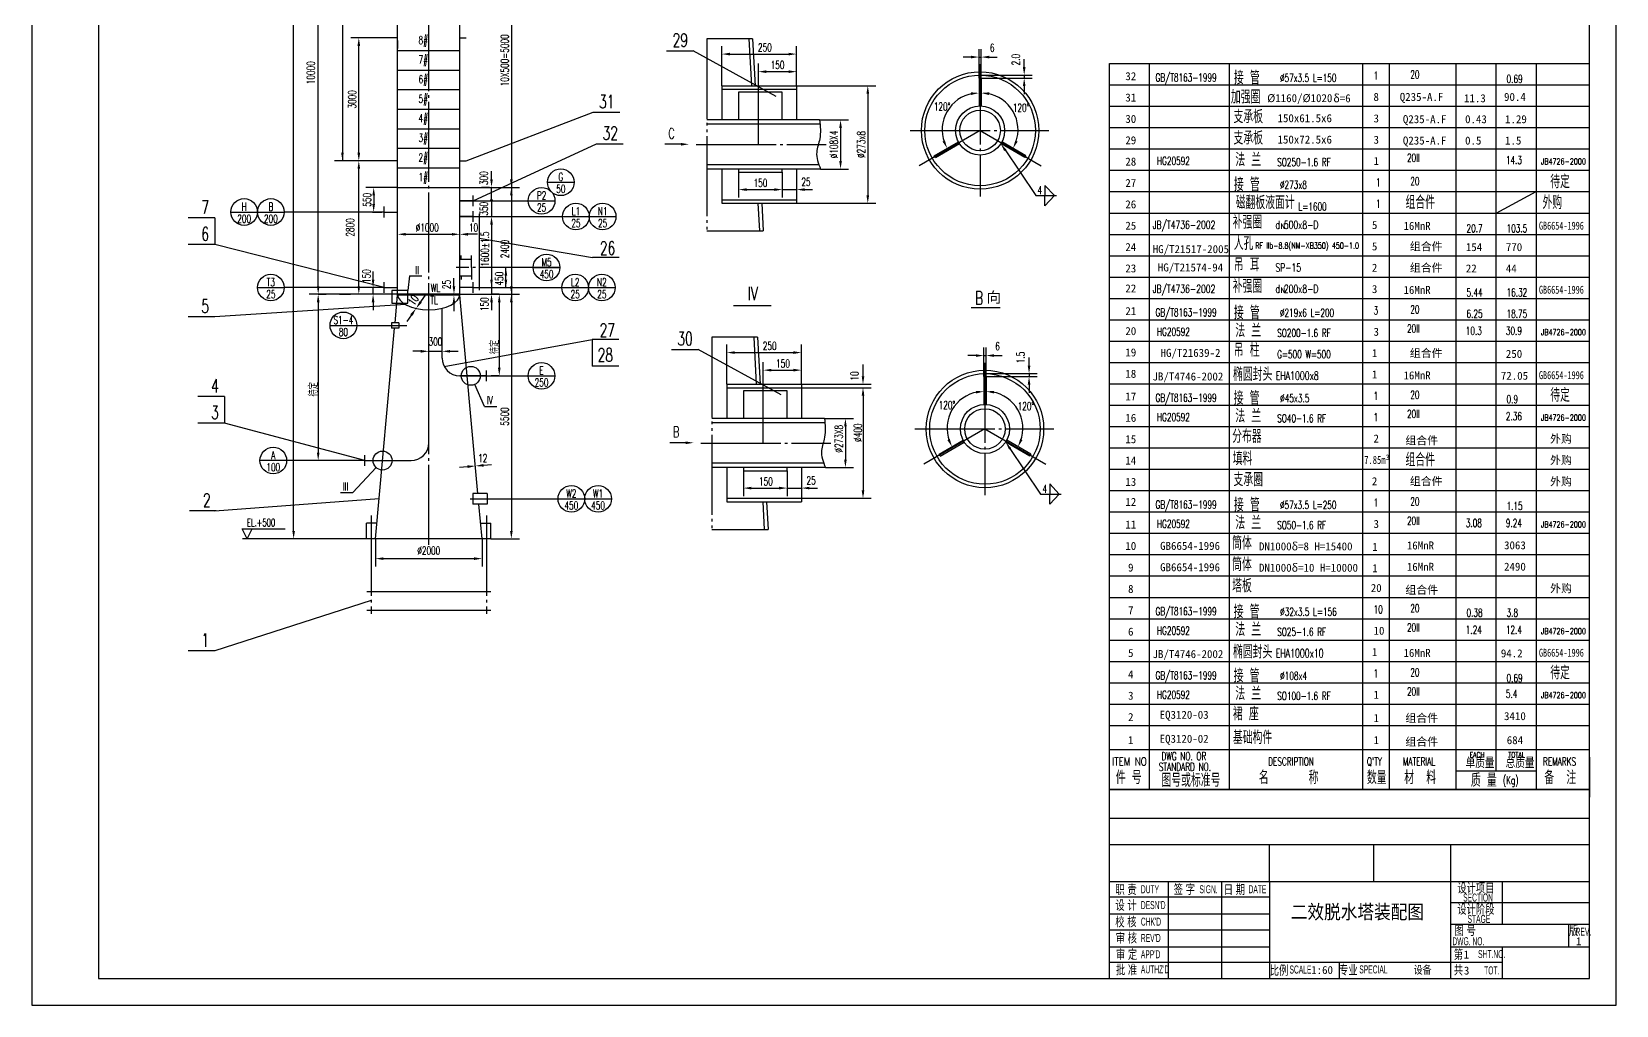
# Model space of a CAD drawing. Header units: inches. Extents: x 13 to 607, y 5 to 846.
# Drawn here: x 13 to 607, y 5 to 370 of the extents above; entities that cross this region are included whole.
import ezdxf
from ezdxf.enums import TextEntityAlignment as Align

# ---------------------------------------------------------------- set-up
doc = ezdxf.new("R2010")
doc.units = ezdxf.units.IN
doc.header["$MEASUREMENT"] = 0
doc.linetypes.add('CENTER', pattern=[34, 30, -1.5, 1, -1.5])
doc.linetypes.add('PHANTOM', pattern=[36.5, 30, -1.5, 1, -1.5, 1, -1.5])
for name, color, linetype in [('1', 7, 'Continuous'), ('2', 1, 'CENTER'), ('3', 6, 'Continuous'), ('5', 2, 'PHANTOM'), ('6', 6, 'Continuous')]:
    doc.layers.add(name, color=color, linetype=linetype)
doc.layers.add('设备文字', color=2, linetype='Continuous', lineweight=13)
doc.styles.add('HZ3', font='complex.shx', dxfattribs={"width": 0.67, "height": 3, "bigfont": 'hztxt.shx'})
doc.styles.add('HZ4', font='complex', dxfattribs={"width": 0.67, "height": 4, "bigfont": 'hztxt'})
doc.styles.add('HZ5', font='complex', dxfattribs={"width": 0.67, "height": 5, "bigfont": 'hztxt'})
doc.styles.add('SEDIN', font='sedin1.shx', dxfattribs={"width": 0.67, "bigfont": 'sedin.shx'})
doc.styles.add('ST3', font='SimSun.ttf', dxfattribs={"height": 3})
doc.styles.add('ST4', font='SimSun.ttf', dxfattribs={"height": 4})
doc.styles.add('SZ2', font='complex', dxfattribs={"width": 0.67, "height": 2})
doc.styles.add('SZ3', font='complex', dxfattribs={"width": 0.67, "height": 3, "bigfont": 'hztxt'})
doc.styles.add('SZ5', font='complex', dxfattribs={"width": 0.67, "height": 5})

msp = doc.modelspace()

# ---------------------------------------------------------------- linework, layer by layer
at = {"color": 7}
for p, q in [((439.254, 51.118), (439.254, 14.736)), ((459.254, 51.118), (459.254, 14.736)), ((477.254, 51.118), (477.254, 14.736)), ((564.461, 51.118), (564.461, 35.1)), ((564.461, 26.648), (564.461, 14.736)), ((503.357, 20.948), (503.357, 14.736))]:
    msp.add_line(p, q, dxfattribs=at)
at = {"color": 7, "const_width": 0.5}
msp.add_lwpolyline([(417.254, 85.581), (597.254, 85.581)], dxfattribs=at)
at = {"layer": '1'}
for p, q in [((38.254, 835.736), (38.254, 14.736)), ((597.254, 14.736), (597.254, 835.736)), ((150.428, 270.796), (150.428, 665.907)), ((173.761, 270.796), (173.761, 665.907)), ((150.428, 367.159), (148.107, 367.159)), ((150.428, 362.467), (173.761, 362.467)), ((173.761, 367.159), (176.083, 367.159)), ((282.076, 366.845), (283.051, 349.245)), ((283.48, 366.845), (284.455, 349.245)), ((150.428, 355.137), (173.761, 355.137)), ((368.372, 352.104), (369.172, 352.104)), ((368.372, 352.104), (368.372, 341.695)), ((369.172, 352.104), (369.172, 341.695)), ((150.428, 347.807), (173.761, 347.807)), ((271.993, 349.245), (271.993, 336.445)), ((271.993, 349.245), (299.993, 349.245)), ((271.993, 347.965), (299.993, 347.965)), ((278.24, 346.845), (278.24, 336.445)), ((294.624, 346.845), (278.24, 346.845)), ((294.624, 336.445), (294.624, 346.845)), ((299.993, 349.245), (299.993, 336.445)), ((150.428, 340.477), (173.761, 340.477)), ((150.428, 333.147), (173.761, 333.147)), ((308.614, 336.445), (266.38, 336.445)), ((308.614, 334.845), (266.38, 334.845)), ((351.598, 323.05), (360.612, 328.255)), ((351.998, 322.357), (361.012, 327.562)), ((385.546, 322.357), (376.532, 327.562)), ((385.946, 323.05), (376.932, 328.255)), ((150.428, 321.159), (148.107, 321.159)), ((150.428, 325.817), (173.761, 325.817)), ((173.761, 321.159), (176.083, 321.159)), ((351.998, 322.357), (351.598, 323.05)), ((385.946, 323.05), (385.546, 322.357)), ((150.428, 318.487), (173.761, 318.487)), ((308.337, 319.645), (266.38, 319.645)), ((308.998, 318.045), (266.38, 318.045)), ((271.993, 318.045), (271.993, 305.245)), ((278.24, 318.045), (278.24, 316.845)), ((278.24, 316.845), (294.624, 316.845)), ((294.624, 316.845), (294.624, 318.045)), ((299.993, 318.045), (299.993, 305.245)), ((150.428, 311.157), (173.761, 311.157)), ((145.428, 299.957), (145.428, 303.957)), ((178.761, 306.157), (173.761, 306.157)), ((178.761, 304.157), (178.761, 308.157)), ((271.993, 306.525), (299.993, 306.525)), ((271.993, 305.245), (299.993, 305.245)), ((285.488, 305.245), (286.064, 294.845)), ((286.892, 305.245), (287.468, 294.845)), ((145.428, 301.957), (150.428, 301.957)), ((178.761, 300.257), (173.761, 300.257)), ((178.761, 298.257), (178.761, 302.257)), ((179.955, 300.257), (181.955, 300.257)), ((180.955, 301.257), (180.955, 299.257)), ((174.258, 284.229), (174.258, 285.665)), ((178.144, 281.159), (178.144, 285.653)), ((173.761, 284.229), (178.144, 284.229)), ((178.144, 281.159), (178.144, 276.665)), ((145.428, 271.659), (145.428, 275.659)), ((145.428, 273.659), (150.428, 273.659)), ((173.761, 278.089), (178.144, 278.089)), ((178.761, 273.659), (173.761, 273.659)), ((174.258, 278.089), (174.258, 276.653)), ((178.761, 271.659), (178.761, 275.659)), ((179.955, 273.659), (181.955, 273.659)), ((180.955, 274.659), (180.955, 272.659)), ((149.492, 260.485), (150.428, 270.742)), ((173.761, 271.159), (150.428, 271.159)), ((180.541, 196.496), (173.761, 270.742)), ((162.095, 215.475), (162.095, 265.326)), ((167.095, 247.226), (167.095, 265.889)), ((142.095, 179.496), (149.309, 258.485)), ((150.833, 260.485), (148.15, 260.485)), ((148.15, 260.485), (148.15, 258.485)), ((150.833, 258.485), (148.15, 258.485)), ((150.833, 260.485), (150.833, 258.485)), ((283.899, 255.008), (284.874, 237.408)), ((285.303, 255.008), (286.278, 237.408)), ((183.694, 240.581), (173.74, 240.581)), ((183.694, 238.581), (183.694, 242.581)), ((370.195, 240.267), (370.195, 229.859)), ((370.195, 240.267), (370.995, 240.267)), ((370.995, 240.267), (370.995, 229.859)), ((273.816, 237.408), (301.816, 237.408)), ((273.816, 237.408), (273.816, 224.608)), ((273.816, 236.128), (301.816, 236.128)), ((296.447, 235.008), (280.063, 235.008)), ((280.063, 235.008), (280.063, 224.608)), ((296.447, 224.608), (296.447, 235.008)), ((301.816, 237.408), (301.816, 224.608)), ((310.437, 224.608), (268.203, 224.608)), ((310.437, 223.008), (268.203, 223.008)), ((353.421, 211.214), (362.435, 216.418)), ((353.821, 210.521), (362.835, 215.725)), ((387.369, 210.521), (378.355, 215.725)), ((387.769, 211.214), (378.755, 216.418)), ((138.139, 206.83), (138.139, 210.83)), ((138.139, 208.83), (155.45, 208.83)), ((353.821, 210.521), (353.421, 211.214)), ((387.769, 211.214), (387.369, 210.521)), ((310.16, 207.808), (268.203, 207.808)), ((310.821, 206.208), (268.203, 206.208)), ((273.816, 206.208), (273.816, 193.408)), ((280.063, 206.208), (280.063, 205.008)), ((280.063, 205.008), (296.447, 205.008)), ((296.447, 205.008), (296.447, 206.208)), ((301.816, 206.208), (301.816, 193.408)), ((183.929, 196.496), (178.563, 196.496)), ((178.563, 196.496), (178.563, 192.496)), ((183.929, 196.496), (183.929, 192.496)), ((183.929, 192.496), (178.563, 192.496)), ((182.094, 179.496), (180.907, 192.496)), ((273.816, 194.688), (301.816, 194.688)), ((273.816, 193.408), (301.816, 193.408)), ((287.311, 193.408), (287.887, 183.008)), ((288.715, 193.408), (289.291, 183.008)), ((142.628, 185.329), (138.792, 185.329)), ((138.792, 179.496), (138.792, 185.329)), ((181.561, 185.329), (185.398, 185.329)), ((185.398, 179.496), (185.398, 185.329)), ((185.398, 179.496), (138.792, 179.496)), ((138.845, 159.736), (185.345, 159.736)), ((138.845, 152.833), (185.345, 152.833)), ((597.254, 85.581), (417.254, 85.581)), ((597.254, 85.581), (417.254, 85.581)), ((38.254, 14.736), (597.254, 14.736))]:
    msp.add_line(p, q, dxfattribs=at)
at = {"layer": '1', "color": 6}
for p, q in [((417.254, 357.581), (597.254, 357.581)), ((417.254, 349.581), (597.254, 349.581)), ((417.254, 341.581), (597.254, 341.581)), ((417.254, 333.581), (597.254, 333.581)), ((417.254, 325.581), (597.254, 325.581)), ((417.254, 317.581), (597.254, 317.581)), ((417.254, 309.581), (597.254, 309.581)), ((417.254, 301.581), (597.254, 301.581)), ((417.254, 293.581), (597.254, 293.581)), ((417.254, 285.581), (597.254, 285.581)), ((417.254, 277.581), (597.254, 277.581)), ((417.254, 269.581), (597.254, 269.581)), ((417.254, 261.581), (597.254, 261.581)), ((417.254, 253.581), (597.254, 253.581)), ((417.254, 245.581), (597.254, 245.581)), ((417.254, 237.581), (597.254, 237.581)), ((417.254, 229.581), (597.254, 229.581)), ((417.254, 221.581), (597.254, 221.581)), ((417.254, 213.581), (597.254, 213.581)), ((417.254, 205.581), (597.254, 205.581)), ((417.254, 197.581), (597.254, 197.581)), ((417.254, 189.581), (597.254, 189.581)), ((417.254, 181.581), (597.254, 181.581)), ((417.254, 173.581), (597.254, 173.581)), ((417.254, 165.581), (597.254, 165.581)), ((417.254, 157.581), (597.254, 157.581)), ((417.254, 149.581), (597.254, 149.581)), ((417.254, 141.581), (597.254, 141.581)), ((417.254, 133.581), (597.254, 133.581)), ((417.254, 125.581), (597.254, 125.581)), ((417.254, 117.581), (597.254, 117.581)), ((417.254, 109.581), (597.254, 109.581))]:
    msp.add_line(p, q, dxfattribs=at)
at = {"layer": '1', "color": 7}
for p, q in [((417.254, 64.932), (597.254, 64.932)), ((545.254, 14.736), (545.254, 64.733)), ((417.254, 51.118), (597.254, 51.118)), ((417.254, 45.323), (477.254, 45.323)), ((545.254, 43.262), (597.254, 43.262)), ((417.254, 38.993), (477.254, 38.993)), ((417.254, 32.978), (477.254, 32.978)), ((545.254, 35.1), (597.254, 35.1)), ((417.254, 26.678), (477.254, 26.678)), ((545.254, 26.648), (597.254, 26.648)), ((417.254, 20.948), (564.461, 20.948))]:
    msp.add_line(p, q, dxfattribs=at)
at = {"layer": '1', "color": 7, "const_width": 0.5}
msp.add_lwpolyline([(417.254, 85.581), (417.254, 14.736)], dxfattribs=at)
at = {"layer": '1'}
for centre, radius in [((368.772, 332.504), 22), ((368.772, 332.504), 20.72), ((368.772, 332.504), 9.2), ((368.772, 332.504), 7.6), ((370.595, 220.667), 22), ((370.595, 220.667), 20.72), ((370.595, 220.667), 9.2), ((370.595, 220.667), 7.6)]:
    msp.add_circle(centre, radius, dxfattribs=at)
for centre, start, end in [((173.74, 247.226), 180, 270), ((155.45, 215.475), 270, 0)]:
    msp.add_arc(centre, 6.645, start, end, dxfattribs=at)
msp.add_ellipse((162.095, 271.159), major_axis=(11.666, 0), ratio=0.5, start_param=3.1415927, end_param=6.2831853, dxfattribs=at)
at = {"layer": '2'}
for p, q in [((162.095, 177.256), (162.095, 695.779)), ((368.772, 357.304), (368.772, 307.704)), ((262.29, 327.245), (311.016, 327.245)), ((342.527, 332.504), (394.527, 332.504)), ((368.772, 332.504), (345.909, 319.304)), ((368.772, 332.504), (391.635, 319.304)), ((211.083, 281.159), (172.398, 281.159)), ((173.761, 270.742), (150.428, 270.742)), ((370.595, 245.467), (370.595, 195.867)), ((344.35, 220.667), (396.35, 220.667)), ((370.595, 220.667), (347.732, 207.467)), ((370.595, 220.667), (393.458, 207.467)), ((264.113, 215.408), (312.839, 215.408)), ((140.487, 188.189), (140.487, 151.381)), ((183.702, 188.189), (183.702, 151.381))]:
    msp.add_line(p, q, dxfattribs=at)
at = {"layer": '2', "color": 7}
for p, q in [((477.254, 51.118), (477.254, 64.733)), ((516.379, 51.118), (516.379, 64.733)), ((589.459, 26.648), (589.459, 35.1))]:
    msp.add_line(p, q, dxfattribs=at)
at = {"layer": '2', "color": 7, "const_width": 0.5}
msp.add_lwpolyline([(417.254, 74.733), (597.254, 74.733)], dxfattribs=at)
at = {"layer": '3'}
for p, q in [((111.447, 182.496), (111.447, 670.15)), ((120.644, 352.707), (120.644, 665.49)), ((129.744, 640.927), (129.744, 321.159)), ((193.057, 381.541), (193.057, 311.157)), ((173.761, 366.218), (173.761, 369.218)), ((148.107, 367.159), (132.873, 367.159)), ((135.873, 324.159), (135.873, 364.159)), ((150.428, 366.218), (150.428, 363.218)), ((271.993, 349.245), (271.993, 364.126)), ((299.993, 357.538), (299.993, 364.126)), ((368.372, 352.104), (368.372, 363.003)), ((369.172, 352.104), (369.172, 363.003)), ((251.254, 362.34), (261.254, 362.34)), ((292.353, 345.277), (261.254, 362.34)), ((274.993, 361.126), (296.993, 361.126)), ((285.673, 327.245), (285.673, 357.538)), ((299.993, 349.245), (299.993, 357.538)), ((365.372, 360.003), (362.372, 360.003)), ((368.372, 360.003), (369.172, 360.003)), ((372.172, 360.003), (375.172, 360.003)), ((385.289, 356.224), (385.289, 359.224)), ((417.254, 85.581), (417.254, 357.581)), ((577.254, 357.581), (577.254, 85.581)), ((120.644, 274.212), (120.644, 352.707)), ((288.673, 354.538), (296.993, 354.538)), ((368.772, 353.224), (388.289, 353.224)), ((369.172, 352.104), (388.289, 352.104)), ((385.289, 353.224), (385.289, 352.104)), ((299.993, 349.245), (329.662, 349.245)), ((326.662, 346.245), (326.662, 308.245)), ((385.289, 349.104), (385.289, 346.104)), ((176.083, 321.159), (223.703, 339.312)), ((223.703, 339.312), (233.703, 339.312)), ((308.614, 336.445), (319.457, 336.445)), ((316.457, 333.445), (316.457, 321.045)), ((178.761, 306.157), (225.021, 327.529)), ((225.021, 327.529), (235.021, 327.529)), ((256.628, 327.328), (250.623, 327.328)), ((135.873, 321.159), (126.769, 321.159)), ((148.107, 321.159), (128.362, 321.159)), ((377.874, 325.572), (389.638, 308.127)), ((135.873, 274.159), (135.873, 318.159)), ((185.627, 314.257), (185.627, 317.257)), ((278.24, 316.845), (278.24, 307.346)), ((294.624, 316.845), (294.624, 307.346)), ((299.993, 318.045), (299.993, 307.346)), ((308.998, 318.045), (319.457, 318.045)), ((150.428, 311.157), (138.454, 311.157)), ((173.761, 311.157), (196.057, 311.157)), ((173.761, 311.157), (196.057, 311.157)), ((184.909, 311.157), (181.909, 311.157)), ((185.627, 306.257), (185.627, 311.257)), ((193.057, 311.157), (193.057, 263.259)), ((206.587, 313.092), (216.587, 313.092)), ((281.24, 310.346), (291.624, 310.346)), ((294.624, 310.346), (299.993, 310.346)), ((302.993, 310.346), (305.993, 310.346)), ((393.075, 311.936), (396.637, 308.127)), ((393.075, 311.936), (393.075, 308.127)), ((562.263, 301.581), (577.254, 309.581)), ((141.454, 308.157), (141.454, 304.957)), ((173.761, 306.157), (196.057, 306.157)), ((173.761, 306.157), (199.399, 306.157)), ((185.627, 306.257), (185.627, 300.257)), ((199.399, 306.157), (209.399, 306.157)), ((299.993, 305.245), (329.662, 305.245)), ((389.638, 308.127), (397.375, 308.127)), ((393.075, 304.319), (396.637, 308.127)), ((393.075, 304.319), (393.075, 308.127)), ((81.872, 299.72), (71.872, 299.72)), ((81.872, 299.72), (81.872, 289.72)), ((87.909, 301.957), (97.909, 301.957)), ((97.909, 301.957), (107.909, 301.957)), ((145.428, 301.957), (107.909, 301.957)), ((140.948, 301.957), (144.454, 301.957)), ((173.761, 300.257), (196.057, 300.257)), ((173.761, 300.257), (212.266, 300.257)), ((185.627, 297.257), (185.627, 271.159)), ((212.266, 300.257), (222.266, 300.257)), ((222.266, 300.257), (232.266, 300.257)), ((153.428, 293.606), (170.761, 293.606)), ((180.395, 293.606), (176.761, 293.606)), ((180.955, 292.103), (223.485, 284.876)), ((81.872, 289.72), (71.872, 289.72)), ((145.428, 273.659), (81.872, 289.72)), ((141.232, 276.659), (141.232, 279.659)), ((191.008, 273.659), (191.008, 281.159)), ((201.261, 281.159), (211.261, 281.159)), ((233.485, 284.876), (223.485, 284.876)), ((97.909, 273.659), (107.909, 273.659)), ((145.428, 273.659), (107.909, 273.659)), ((141.232, 273.659), (138.232, 273.659)), ((141.232, 271.159), (141.232, 273.659)), ((154.934, 278.04), (154.281, 272.562)), ((154.934, 278.04), (159.517, 278.04)), ((171.54, 274.159), (171.54, 277.159)), ((178.761, 273.659), (212, 273.659)), ((212, 273.659), (222, 273.659)), ((222, 273.659), (232, 273.659)), ((139.573, 271.159), (117.282, 271.159)), ((120.644, 271.159), (123.644, 271.159)), ((120.644, 268.159), (120.644, 211.83)), ((136.599, 271.159), (123.537, 271.159)), ((128.608, 271.159), (132.744, 271.159)), ((150.428, 271.159), (138.232, 271.159)), ((141.232, 268.159), (141.232, 265.159)), ((159.064, 268.291), (161.082, 271.184)), ((171.54, 267.742), (171.54, 264.742)), ((173.761, 271.159), (196.057, 271.159)), ((173.761, 271.159), (196.057, 271.159)), ((188.531, 271.159), (185.531, 271.159)), ((185.627, 268.159), (185.627, 265.159)), ((188.531, 268.159), (188.531, 243.581)), ((193.057, 268.159), (193.057, 182.496)), ((81.872, 262.674), (71.872, 262.674)), ((153.377, 267.282), (81.872, 262.674)), ((155.632, 263.37), (153.916, 260.909)), ((290.42, 266.818), (276.303, 266.818)), ((365.463, 266.231), (376.254, 266.231)), ((125.092, 259.485), (135.092, 259.485)), ((135.092, 259.485), (153.836, 259.485)), ((159.095, 249.759), (156.095, 249.759)), ((162.095, 249.759), (162.095, 252.759)), ((162.095, 249.759), (167.095, 249.759)), ((167.095, 249.759), (167.095, 252.759)), ((167.863, 244.125), (223.381, 254.18)), ((170.095, 249.759), (173.095, 249.759)), ((233.381, 254.18), (223.381, 254.18)), ((223.381, 254.18), (223.381, 244.18)), ((253.077, 250.503), (263.077, 250.503)), ((294.176, 233.441), (263.077, 250.503)), ((273.816, 237.408), (273.816, 252.29)), ((301.816, 245.701), (301.816, 252.29)), ((370.195, 240.267), (370.195, 251.167)), ((370.995, 240.267), (370.995, 251.167)), ((233.381, 244.18), (223.381, 244.18)), ((276.816, 249.29), (298.816, 249.29)), ((287.496, 215.408), (287.496, 245.701)), ((301.816, 237.408), (301.816, 245.701)), ((324.874, 239.166), (324.874, 244.853)), ((367.195, 248.167), (364.195, 248.167)), ((370.195, 248.167), (370.995, 248.167)), ((373.995, 248.167), (376.995, 248.167)), ((387.112, 244.387), (387.112, 247.387)), ((173.737, 240.581), (196.034, 240.581)), ((173.737, 240.581), (199.376, 240.581)), ((188.531, 240.581), (185.531, 240.581)), ((199.376, 240.581), (209.376, 240.581)), ((290.496, 242.701), (298.816, 242.701)), ((370.595, 241.387), (390.112, 241.387)), ((370.995, 240.267), (390.112, 240.267)), ((387.112, 241.387), (387.112, 240.267)), ((85.524, 232.847), (75.524, 232.847)), ((85.524, 232.847), (85.524, 222.847)), ((183.035, 229.12), (179.313, 237.345)), ((301.816, 237.408), (327.874, 237.408)), ((301.816, 236.128), (327.874, 236.128)), ((324.874, 234.408), (324.874, 196.408)), ((387.112, 237.267), (387.112, 234.267)), ((183.035, 229.12), (187.618, 229.12)), ((85.524, 222.847), (75.524, 222.847)), ((138.139, 208.83), (85.524, 222.847)), ((310.437, 224.608), (321.28, 224.608)), ((318.28, 221.608), (318.28, 209.208)), ((258.451, 215.492), (252.446, 215.492)), ((108.824, 208.83), (98.824, 208.83)), ((138.139, 208.83), (108.824, 208.83)), ((120.644, 208.83), (117.644, 208.83)), ((379.697, 213.735), (391.461, 196.291)), ((133.624, 196.824), (142.357, 206.228)), ((176.612, 206.535), (173.624, 206.272)), ((182.589, 207.059), (185.578, 207.321)), ((280.063, 205.008), (280.063, 195.51)), ((296.447, 205.008), (296.447, 195.51)), ((301.816, 206.208), (301.816, 195.51)), ((310.821, 206.208), (321.28, 206.208)), ((129.041, 196.824), (133.624, 196.824)), ((283.063, 198.51), (293.447, 198.51)), ((296.447, 198.51), (301.816, 198.51)), ((304.816, 198.51), (307.816, 198.51)), ((391.461, 196.291), (399.198, 196.291)), ((394.898, 200.099), (394.898, 196.291)), ((394.898, 200.099), (398.46, 196.291)), ((394.898, 192.482), (394.898, 196.291)), ((394.898, 192.482), (398.46, 196.291)), ((143.466, 194.499), (81.905, 189.911)), ((177.679, 194.496), (210.556, 194.496)), ((210.556, 194.496), (220.556, 194.496)), ((220.556, 194.496), (230.556, 194.496)), ((301.816, 194.688), (327.874, 194.688)), ((82.458, 189.953), (72.458, 189.953)), ((92.112, 183.246), (108.304, 183.246)), ((93.987, 179.496), (92.112, 183.246)), ((138.792, 179.496), (92.334, 179.496)), ((93.987, 179.496), (95.862, 183.246)), ((142.095, 179.496), (142.095, 169.085)), ((182.094, 179.496), (182.094, 169.085)), ((185.398, 179.496), (196.057, 179.496)), ((145.095, 172.085), (179.094, 172.085)), ((140.487, 156.358), (81.872, 137.583)), ((81.872, 137.583), (71.872, 137.583)), ((597.254, 97.736), (597.254, 82.736)), ((547.254, 92.581), (577.254, 92.581))]:
    msp.add_line(p, q, dxfattribs=at)
at = {"layer": '3', "color": 6}
for p, q in [((432.254, 85.581), (432.254, 357.581)), ((462.254, 85.581), (462.254, 357.581)), ((512.254, 85.581), (512.254, 357.581)), ((522.254, 85.581), (522.254, 357.581)), ((547.254, 85.581), (547.254, 357.581)), ((562.263, 92.581), (562.263, 357.581)), ((417.254, 100.581), (597.254, 100.581))]:
    msp.add_line(p, q, dxfattribs=at)
at = {"layer": '3'}
for points in [[(13.254, 4.736), (607.254, 4.736), (607.254, 845.736), (13.254, 845.736)], [(148.285, 267.802), (154.281, 267.802), (154.281, 272.562), (148.285, 272.562)]]:
    msp.add_lwpolyline(points, close=True, dxfattribs=at)
for centre, radius in [((211.587, 313.092), 5), ((204.399, 306.157), 5), ((92.909, 301.957), 5), ((102.909, 301.957), 5), ((185.627, 306.257), 0.349), ((217.266, 300.257), 5), ((227.266, 300.257), 5), ((206.261, 281.159), 5), ((102.909, 273.659), 5), ((217, 273.659), 5), ((227, 273.659), 5), ((130.092, 259.485), 5), ((177.849, 240.581), 3.552), ((204.376, 240.581), 5), ((103.824, 208.83), 5), ((144.774, 208.83), 3.552), ((215.556, 194.496), 5), ((225.556, 194.496), 5)]:
    msp.add_circle(centre, radius, dxfattribs=at)
for centre, start, end in [((368.372, 332.735), 99.966882, 200.033118), ((369.172, 332.735), 339.966882, 80.033118), ((370.195, 220.898), 99.966882, 200.033118), ((370.995, 220.898), 339.966882, 80.033118)]:
    msp.add_arc(centre, 13.814, start, end, dxfattribs=at)
for points in [[(308.614, 336.445), (308.849, 334.071), (309.254, 329.99), (306.795, 323.897), (308.051, 320.156), (308.998, 318.045)], [(310.437, 224.608), (310.672, 222.235), (311.077, 218.154), (308.618, 212.06), (309.874, 208.319), (310.821, 206.208)]]:
    msp.add_open_spline(points, degree=3, knots=[0, 0, 0, 0, 7.0745809, 12.164307, 18.7901471, 18.7901471, 18.7901471, 18.7901471], dxfattribs=at)
for points in [[(135.373, 364.159), (136.373, 364.159), (135.873, 367.159)], [(274.993, 361.626), (274.993, 360.626), (271.993, 361.126)], [(296.993, 361.626), (296.993, 360.626), (299.993, 361.126)], [(365.372, 360.503), (365.372, 359.503), (368.372, 360.003)], [(372.172, 360.503), (372.172, 359.503), (369.172, 360.003)], [(288.673, 355.038), (288.673, 354.038), (285.673, 354.538)], [(296.993, 355.038), (296.993, 354.038), (299.993, 354.538)], [(384.789, 356.224), (385.789, 356.224), (385.289, 353.224)], [(384.789, 349.104), (385.789, 349.104), (385.289, 352.104)], [(326.162, 346.245), (327.162, 346.245), (326.662, 349.245)], [(365.34, 346.786), (365.427, 345.79), (368.372, 346.549)], [(372.204, 346.786), (372.117, 345.79), (369.172, 346.549)], [(315.957, 333.445), (316.957, 333.445), (316.457, 336.445)], [(256.628, 327.828), (256.628, 326.828), (259.628, 327.328)], [(355.593, 328.758), (354.687, 328.335), (356.409, 325.828)], [(377.795, 324.795), (378.624, 325.354), (376.532, 327.562)], [(381.951, 328.758), (382.857, 328.335), (381.135, 325.828)], [(129.244, 324.159), (130.244, 324.159), (129.744, 321.159)], [(135.373, 324.159), (136.373, 324.159), (135.873, 321.159)], [(135.373, 318.159), (136.373, 318.159), (135.873, 321.159)], [(315.957, 321.045), (316.957, 321.045), (316.457, 318.045)], [(140.954, 308.157), (141.954, 308.157), (141.454, 311.157)], [(185.127, 314.257), (186.127, 314.257), (185.627, 311.257)], [(192.557, 314.157), (193.557, 314.157), (193.057, 311.157)], [(192.557, 308.157), (193.557, 308.157), (193.057, 311.157)], [(281.24, 310.846), (281.24, 309.846), (278.24, 310.346)], [(291.624, 310.846), (291.624, 309.846), (294.624, 310.346)], [(302.993, 310.846), (302.993, 309.846), (299.993, 310.346)], [(140.954, 304.957), (141.954, 304.957), (141.454, 301.957)], [(326.162, 308.245), (327.162, 308.245), (326.662, 305.245)], [(185.127, 297.257), (186.127, 297.257), (185.627, 300.257)], [(153.428, 294.106), (153.428, 293.106), (150.428, 293.606)], [(170.761, 294.106), (170.761, 293.106), (173.761, 293.606)], [(176.761, 294.106), (176.761, 293.106), (173.761, 293.606)], [(191.508, 278.159), (190.508, 278.159), (191.008, 281.159)], [(120.144, 274.159), (121.144, 274.159), (120.644, 271.159)], [(135.373, 274.159), (136.373, 274.159), (135.873, 271.159)], [(140.732, 276.659), (141.732, 276.659), (141.232, 273.659)], [(171.04, 274.159), (172.04, 274.159), (171.54, 271.159)], [(185.127, 276.659), (186.127, 276.659), (185.627, 273.659)], [(190.508, 276.659), (191.508, 276.659), (191.008, 273.659)], [(192.557, 274.159), (193.557, 274.159), (193.057, 271.159)], [(120.144, 268.159), (121.144, 268.159), (120.644, 271.159)], [(140.732, 268.159), (141.732, 268.159), (141.232, 271.159)], [(158.654, 268.577), (159.474, 268.005), (157.348, 265.83)], [(171.04, 267.742), (172.04, 267.742), (171.54, 270.742)], [(186.127, 268.159), (185.127, 268.159), (185.627, 271.159)], [(188.031, 268.159), (189.031, 268.159), (188.531, 271.159)], [(192.557, 268.159), (193.557, 268.159), (193.057, 271.159)], [(155.222, 263.656), (156.042, 263.084), (157.348, 265.83)], [(159.095, 250.259), (159.095, 249.259), (162.095, 249.759)], [(170.095, 250.259), (170.095, 249.259), (167.095, 249.759)], [(276.816, 249.79), (276.816, 248.79), (273.816, 249.29)], [(298.816, 249.79), (298.816, 248.79), (301.816, 249.29)], [(188.031, 243.581), (189.031, 243.581), (188.531, 240.581)], [(367.195, 248.667), (367.195, 247.667), (370.195, 248.167)], [(373.995, 248.667), (373.995, 247.667), (370.995, 248.167)], [(386.612, 244.387), (387.612, 244.387), (387.112, 241.387)], [(290.496, 243.201), (290.496, 242.201), (287.496, 242.701)], [(298.816, 243.201), (298.816, 242.201), (301.816, 242.701)], [(324.374, 240.446), (325.374, 240.446), (324.874, 237.446)], [(386.612, 237.267), (387.612, 237.267), (387.112, 240.267)], [(324.374, 233.128), (325.374, 233.128), (324.874, 236.128)], [(367.163, 234.95), (367.25, 233.954), (370.195, 234.712)], [(374.027, 234.95), (373.94, 233.954), (370.995, 234.712)], [(317.78, 221.608), (318.78, 221.608), (318.28, 224.608)], [(258.451, 215.992), (258.451, 214.992), (261.451, 215.492)], [(357.416, 216.921), (356.51, 216.498), (358.232, 213.991)], [(379.618, 212.958), (380.447, 213.518), (378.355, 215.725)], [(383.774, 216.921), (384.68, 216.498), (382.958, 213.991)], [(120.144, 211.83), (121.144, 211.83), (120.644, 208.83)], [(317.78, 209.208), (318.78, 209.208), (318.28, 206.208)], [(176.568, 207.033), (176.656, 206.037), (179.601, 206.797)], [(182.545, 207.557), (182.633, 206.561), (179.601, 206.797)], [(283.063, 199.01), (283.063, 198.01), (280.063, 198.51)], [(293.447, 199.01), (293.447, 198.01), (296.447, 198.51)], [(304.816, 199.01), (304.816, 198.01), (301.816, 198.51)], [(324.374, 197.688), (325.374, 197.688), (324.874, 194.688)], [(110.947, 182.496), (111.947, 182.496), (111.447, 179.496)], [(192.557, 182.496), (193.557, 182.496), (193.057, 179.496)], [(145.095, 172.585), (145.095, 171.585), (142.095, 172.085)], [(179.094, 172.585), (179.094, 171.585), (182.094, 172.085)]]:
    msp.add_solid(points, dxfattribs=at)
at = {"layer": '5'}
for p, q in [((283.48, 366.845), (266.38, 366.845)), ((266.38, 366.845), (266.38, 294.845)), ((180.955, 300.257), (180.955, 273.659)), ((266.38, 294.845), (287.468, 294.845)), ((268.203, 255.008), (268.203, 183.008)), ((285.303, 255.008), (268.203, 255.008)), ((268.203, 183.008), (289.291, 183.008))]:
    msp.add_line(p, q, dxfattribs=at)

# ---------------------------------------------------------------- texts
at = {"layer": '1', "color": 7, "style": 'SEDIN', "width": 0.67}
for s, p in [('职 责', (423.493, 48.211)), ('签 字', (445.339, 48.316)), ('日 期', (464.108, 48.181)), ('设计项目', (554.609, 48.773)), ('设 计', (423.471, 42.339)), ('设计阶段', (554.609, 40.88)), ('校 核', (423.42, 36.112)), ('审 核', (423.573, 30.08)), ('审 定', (423.683, 23.922)), ('批 准', (423.649, 18.155)), ('比例', (480.837, 17.948)), ('专业', (506.822, 18.102))]:
    msp.add_text(s, height=4, dxfattribs=at).set_placement(p, align=Align.MIDDLE)
at = {"layer": '1', "color": 7, "style": 'SEDIN', "width": 0.5}
for s, p in [('DUTY', (429.033, 46.713)), ('SIGN.', (450.991, 46.713)), ('DATE', (469.397, 46.713)), ("DESN'D", (429.033, 40.785)), ("CHK'D", (429.033, 34.574)), ('STAGE', (551.488, 35.6)), ("REV'D", (429.033, 28.458)), ('REV.', (591.997, 30.807)), ("APP'D", (429.033, 22.343)), ('SHT.NO.', (555.441, 22.441)), ("AUTHZ'D", (429.033, 16.705)), ('SCALE', (484.754, 16.633)), ('SPECIAL', (510.914, 16.675)), ('TOT.', (557.704, 16.305))]:
    msp.add_text(s, height=3, dxfattribs=at).set_placement(p)
at = {"layer": '2', "color": 7, "style": 'SEDIN'}
for s, height, width, p in [('SECTION', 3, 0.5, (549.857, 43.601)), ('DWG. NO.', 3, 0.5, (545.793, 27.241)), ('图 号', 4, 0.67, (546.632, 30.703)), ('版', 4, 0.67, (589.542, 30.703)), ('第', 4, 0.67, (546.326, 21.686)), ('共', 4, 0.67, (546.326, 15.879))]:
    msp.add_text(s, height=height, dxfattribs=dict(at, width=width)).set_placement(p)
at = {"layer": '3'}
for s, height, style, width, p in [('29', 5, 'SZ5', 0.67, (253.499, 363.84)), ('GB/T8163-1999', 3, 'SZ3', 0.67, (434.524, 350.856)), ('接 管', 5, 'HZ5', 0.67, (463.913, 349.755)), ('%%C57x3.5 L=150', 3, 'SZ3', 0.67, (481.165, 350.689)), ('20', 3, 'SZ3', 0.67, (530.038, 351.977)), ('0.69', 3, 'SZ3', 0.67, (566.11, 350.333)), ('31', 5, 'SZ5', 0.67, (225.948, 340.812)), ('加强圈  ', 5, 'HZ5', 0.67, (462.767, 342.581)), ('支承板', 5, 'HZ5', 0.67, (463.754, 335.214)), ('32', 5, 'SZ5', 0.67, (227.266, 329.029)), ('支承板', 5, 'HZ5', 0.67, (463.754, 327.214)), ('HG20592', 3, 'SZ3', 0.67, (435.084, 319.597)), ('法 兰', 5, 'HZ5', 0.67, (464.436, 319.062)), ('SO250-1.6 RF ', 3, 'SZ3', 0.67, (480.132, 319.137)), ('20II', 3, 'SZ3', 0.67, (528.799, 320.779)), ('14.3', 3, 'SZ3', 0.67, (565.845, 319.935)), ('JB4726-2000', 2.25, 'SZ3', 0.67, (579.041, 319.783)), ('接 管', 5, 'HZ5', 0.67, (463.913, 309.755)), ('20', 3, 'SZ3', 0.67, (530.038, 311.977)), ('%%C273x8', 3, 'SZ3', 0.67, (481.165, 310.689)), ('1', 3, 'SZ3', 0.67, (517.205, 311.561)), ('7', 5, 'SZ5', 0.67, (76.872, 301.22)), ('磁翻板液面计', 5, 'HZ5', 0.7, (464.607, 303.022)), ('L=1600', 3, 'SZ3', 0.67, (488.087, 302.473)), ('1', 3, 'SZ3', 0.67, (517.205, 303.561)), ('外购', 5, 'HZ5', 0.7, (579.607, 303.022)), ('N', 2, 'SZ2', 0.67, (481.475, 295.658)), ('20.7', 3, 'SZ3', 0.67, (551.101, 294.333)), ('103.5', 3, 'SZ3', 0.67, (566.11, 294.333)), ('GB6654-1996', 3, 'ST3', 0.75, (578.249, 295.337)), ('6', 5, 'SZ5', 0.67, (76.872, 291.22)), ('人孔', 5, 'HZ5', 0.67, (463.856, 287.715)), ('26', 5, 'SZ5', 0.67, (226.252, 285.912)), ('II', 3, 'SZ3', 0.67, (157.087, 278.724)), ('吊 耳', 5, 'HZ5', 0.67, (463.856, 279.715)), ('IV', 5, 'SZ5', 0.67, (281.678, 268.869)), ('N', 2, 'SZ2', 0.67, (481.475, 271.658)), ('5.44', 3, 'SZ3', 0.67, (551.101, 270.333)), ('16.32', 3, 'SZ3', 0.67, (566.11, 270.333)), ('GB6654-1996', 3, 'ST3', 0.75, (578.249, 271.337)), ('5', 5, 'SZ5', 0.67, (76.872, 264.174)), ('GB/T8163-1999', 3, 'SZ3', 0.67, (434.524, 262.856)), ('接 管', 5, 'HZ5', 0.67, (463.913, 261.755)), ('%%C219x6 L=200', 3, 'SZ3', 0.67, (481.165, 262.689)), ('20', 3, 'SZ3', 0.67, (530.038, 263.977)), ('6.25', 3, 'SZ3', 0.67, (551.101, 262.333)), ('18.75', 3, 'SZ3', 0.67, (566.11, 262.333)), ('27', 5, 'SZ5', 0.67, (226.148, 255.215)), ('30', 5, 'SZ5', 0.67, (255.322, 252.003)), ('HG20592', 3, 'SZ3', 0.67, (435.084, 255.597)), ('法 兰', 5, 'HZ5', 0.67, (464.436, 255.062)), ('SO200-1.6 RF ', 3, 'SZ3', 0.67, (480.132, 255.137)), ('20II', 3, 'SZ3', 0.67, (528.799, 256.779)), ('10.3', 3, 'SZ3', 0.67, (550.836, 255.935)), ('30.9', 3, 'SZ3', 0.67, (565.845, 255.935)), ('JB4726-2000', 2.25, 'SZ3', 0.67, (579.041, 255.783)), ('28', 5, 'SZ5', 0.67, (225.402, 245.909)), ('250', 3, 'SZ3', 0.67, (287.322, 250.29)), ('6', 3, 'SZ3', 0.67, (374.446, 250.175)), ('吊 柱 ', 5, 'HZ5', 0.67, (463.856, 247.715)), ('G=500 W=500', 3, 'SZ3', 0.67, (480.132, 247.137)), ('150', 3, 'SZ3', 0.67, (292.311, 243.701)), ('椭圆封头 ', 5, 'HZ5', 0.67, (463.588, 238.686)), ('4', 5, 'SZ5', 0.67, (80.524, 234.347)), (' EHA1000x8', 3.1875, 'HZ5', 0.67, (478.109, 239.041)), ('GB6654-1996', 3, 'ST3', 0.75, (578.249, 239.337)), ('IV', 3, 'SZ3', 0.67, (183.887, 229.904)), ('GB/T8163-1999', 3, 'SZ3', 0.67, (434.524, 230.856)), ('接 管', 5, 'HZ5', 0.67, (463.837, 229.755)), ('%%C45x3.5 ', 3, 'SZ3', 0.67, (481.255, 230.676)), ('20', 3, 'SZ3', 0.67, (530.038, 231.977)), ('0.9', 3, 'SZ3', 0.67, (566.11, 230.333)), ('3', 5, 'SZ5', 0.67, (80.524, 224.347)), ('HG20592', 3, 'SZ3', 0.67, (435.084, 223.597)), ('法 兰', 5, 'HZ5', 0.67, (464.436, 223.062)), ('SO40-1.6 RF ', 3, 'SZ3', 0.67, (480.132, 223.137)), ('20II', 3, 'SZ3', 0.67, (528.799, 224.779)), ('2.36', 3, 'SZ3', 0.67, (565.845, 223.935)), ('JB4726-2000', 2.25, 'SZ3', 0.67, (579.041, 223.783)), ('分布器', 5, 'HZ5', 0.67, (463.254, 215.433)), ('填料', 5, 'HZ5', 0.67, (463.48, 207.081)), ('150', 3, 'SZ3', 0.67, (285.91, 199.51)), ('25', 3, 'SZ3', 0.67, (303.696, 199.901)), ('支承圈', 5, 'HZ5', 0.67, (463.754, 199.214)), ('2', 5, 'SZ5', 0.67, (77.458, 191.453)), ('III', 3, 'SZ3', 0.67, (129.893, 197.608)), ('GB/T8163-1999', 3, 'SZ3', 0.67, (434.524, 190.856)), ('接 管', 5, 'HZ5', 0.67, (463.913, 189.755)), ('%%C57x3.5 L=250', 3, 'SZ3', 0.67, (481.165, 190.689)), ('20', 3, 'SZ3', 0.67, (530.038, 191.977)), ('1.15', 3, 'SZ3', 0.67, (566.11, 190.333)), ('EL.+500', 2.8126, 'HZ3', 0.67, (93.902, 184.184)), ('HG20592', 3, 'SZ3', 0.67, (435.084, 183.597)), ('法 兰', 5, 'HZ5', 0.67, (464.436, 183.062)), ('SO50-1.6 RF ', 3, 'SZ3', 0.67, (480.132, 183.137)), ('20II', 3, 'SZ3', 0.67, (528.799, 184.779)), ('3.08', 3, 'SZ3', 0.67, (550.836, 183.935)), ('9.24', 3, 'SZ3', 0.67, (565.845, 183.935)), ('JB4726-2000', 2.25, 'SZ3', 0.67, (579.041, 183.783)), ('筒体', 5, 'HZ5', 0.67, (463.254, 175.433)), ('筒体', 5, 'HZ5', 0.67, (463.254, 167.433)), ('塔板', 5, 'HZ5', 0.67, (463.254, 159.433)), ('接 管', 5, 'HZ5', 0.67, (463.837, 149.755)), ('20', 3, 'SZ3', 0.67, (530.038, 151.977)), ('GB/T8163-1999', 3, 'SZ3', 0.67, (434.524, 150.856)), ('法 兰', 5, 'HZ5', 0.67, (464.436, 143.062)), ('%%C32x3.5 L=156', 3, 'SZ3', 0.67, (481.255, 150.676)), ('0.38', 3, 'SZ3', 0.67, (551.101, 150.333)), ('3.8', 3, 'SZ3', 0.67, (566.11, 150.333)), ('1', 5, 'SZ5', 0.67, (76.872, 139.083)), ('HG20592', 3, 'SZ3', 0.67, (435.084, 143.597)), ('SO25-1.6 RF ', 3, 'SZ3', 0.67, (480.132, 143.137)), ('20II', 3, 'SZ3', 0.67, (528.799, 144.779)), ('1.24', 3, 'SZ3', 0.67, (550.836, 143.935)), ('12.4', 3, 'SZ3', 0.67, (565.845, 143.935)), ('JB4726-2000', 2.25, 'SZ3', 0.67, (579.041, 143.783)), ('椭圆封头 ', 5, 'HZ5', 0.67, (463.588, 134.686)), (' EHA1000x10', 3.1875, 'HZ5', 0.67, (478.109, 135.041)), ('GB6654-1996', 3, 'ST3', 0.75, (578.249, 135.337)), ('接 管', 5, 'HZ5', 0.67, (463.837, 125.755)), ('20', 3, 'SZ3', 0.67, (530.038, 127.977)), ('GB/T8163-1999', 3, 'SZ3', 0.67, (434.524, 126.856)), ('%%C108x4', 3, 'SZ3', 0.67, (481.255, 126.676)), ('0.69', 3, 'SZ3', 0.67, (566.11, 125.835)), ('HG20592', 3, 'SZ3', 0.67, (435.084, 119.597)), ('法 兰', 5, 'HZ5', 0.67, (464.436, 119.062)), ('SO100-1.6 RF ', 3, 'SZ3', 0.67, (480.132, 119.137)), ('20II', 3, 'SZ3', 0.67, (528.799, 120.779)), ('5.4', 3, 'SZ3', 0.67, (565.845, 119.935)), ('JB4726-2000', 2.25, 'SZ3', 0.67, (579.041, 119.783)), ('裙 座', 5, 'HZ5', 0.67, (463.545, 111.462)), ('基础构件', 5, 'HZ5', 0.67, (463.545, 102.581)), ('STANDARD NO.', 3, 'SZ3', 0.67, (435.754, 92.581)), ('DWG NO. OR', 3, 'SZ3', 0.67, (436.754, 96.581)), ('DESCRIPTION', 3, 'SZ3', 0.67, (476.754, 94.581)), ("Q'TY", 3, 'SZ3', 0.67, (513.754, 94.581)), ('MATERIAL', 3, 'SZ3', 0.67, (527.254, 94.581)), ('单质量', 4, 'HZ5', 0.67, (550.754, 93.581)), ('EACH', 2, 'SZ2', 0.67, (552.254, 97.581)), ('总质量', 4, 'HZ5', 0.67, (565.754, 93.581)), ('TOTAL', 2, 'SZ2', 0.67, (566.754, 97.581)), ('REMARKS', 3, 'SZ3', 0.67, (579.754, 94.581)), ('图号或标准号', 5, 'HZ5', 0.67, (436.754, 86.581)), ('名      称', 5, 'HZ5', 0.67, (473.254, 87.581)), ('数量', 5, 'HZ5', 0.67, (513.754, 87.581)), ('材  料', 5, 'HZ5', 0.67, (527.754, 87.581)), ('质 量', 5, 'HZ5', 0.67, (552.754, 86.581)), ('(Kg)', 3, 'SZ3', 0.67, (564.754, 87.581)), ('备  注', 5, 'HZ5', 0.67, (580.254, 87.581))]:
    msp.add_text(s, height=height, dxfattribs=dict(at, style=style, width=width)).set_placement(p)
at = {"layer": '3', "style": 'ST3'}
for s, p in [('32', (425.254, 351.34)), ('31', (425.254, 343.34)), ('8', (517.254, 343.581)), ('30', (425.254, 335.34)), ('29', (425.254, 327.34)), ('28', (425.254, 319.34)), ('27', (425.254, 311.34)), ('26', (425.254, 303.34)), ('25', (425.254, 295.34)), ('24', (425.254, 287.34)), ('HG/T21517-2005', (447.784, 286.548)), ('23', (425.254, 279.34)), ('HG/T21574-94', (447.639, 279.682)), ('22', (425.254, 271.834)), ('21', (425.254, 263.34)), ('20', (425.254, 255.847)), ('19', (425.254, 247.847)), ('HG/T21639-2', (447.639, 247.682)), ('18', (425.254, 239.847)), ('17', (425.254, 231.34)), ('16', (425.254, 223.34)), ('15', (425.254, 215.34)), ('14', (425.254, 207.34)), ('13', (425.254, 199.34)), ('12', (425.254, 191.834)), ('11', (425.254, 183.34)), ('10', (425.254, 175.34)), ('9', (425.254, 167.239)), ('8', (425.254, 159.239)), ('7', (425.254, 151.239)), ('6', (425.254, 143.239)), ('5', (425.254, 135.239)), ('4', (425.254, 127.239)), ('3', (425.254, 119.239)), ('2', (425.254, 111.239)), ('EQ3120-03', (445.254, 112.081)), ('1', (425.254, 102.581)), ('EQ3120-02', (445.254, 103.081)), ('1', (593.189, 27.239)), ('1', (551.06, 22.226)), ('1:60', (496.964, 16.455)), ('3', (551.154, 16.254))]:
    msp.add_text(s, height=3, dxfattribs=at).set_placement(p, align=Align.CENTER)
for s, height, p in [('%%C1160/%%C1020', 3, (476.387, 343.132)), ('150x61.5x6', 3, (480.254, 335.603)), ('3', 3, (516.254, 335.526)), ('Q235-A.F', 3, (527.254, 335.237)), ('0.43', 3, (550.564, 335.225)), ('1.29', 3, (565.555, 335.225)), ('150x72.5x6', 3, (480.254, 327.603)), ('3', 3, (516.254, 327.526)), ('Q235-A.F', 3, (527.254, 327.237)), ('0.5', 3, (550.564, 327.225)), ('1.5', 3, (565.555, 327.225)), ('1', 3, (516.254, 319.581)), ('5', 3, (515.635, 295.581)), ('5', 3, (515.635, 287.581)), ('组合件', 3, (529.856, 287.576)), ('154', 3, (550.847, 287.307)), ('770', 3, (565.856, 287.307)), ('2', 3, (515.635, 279.581)), ('组合件', 3, (529.856, 279.576)), ('22', 3, (550.847, 279.307)), ('44', 3, (565.856, 279.307)), ('3', 3, (515.635, 271.581)), ('3', 3, (516.254, 255.581)), ('1', 3, (515.635, 247.581)), ('组合件', 3, (529.856, 247.576)), ('250', 3, (565.856, 247.307)), ('1', 3, (515.635, 239.581)), ('组合件', 3, (528.171, 214.852)), ('3', 2, (520.754, 209.081)), ('2', 3, (515.635, 199.581)), ('组合件', 3, (529.856, 199.576)), ('3', 3, (516.254, 183.581)), ('1', 3, (515.763, 174.988)), ('1', 3, (515.763, 166.988)), ('组合件', 3, (528.171, 158.852)), ('10', 3, (516.254, 143.581)), ('1', 3, (515.635, 135.581)), ('1', 3, (516.254, 119.581)), ('1', 3, (516.254, 110.86)), ('组合件', 3, (528.171, 110.852)), ('1', 3, (516.254, 102.581)), ('组合件', 3, (528.171, 101.971))]:
    msp.add_text(s, height=height, dxfattribs=at).set_placement(p)
at = {"layer": '3', "style": 'SZ3', "width": 0.67}
for p in [(354.517, 341.452), (384.138, 341.018), (356.34, 229.615), (385.961, 229.181)]:
    msp.add_text('120%%D', height=3, dxfattribs=at).set_placement(p, align=Align.MIDDLE_CENTER)
at = {"layer": '3', "width": 0.67}
for s, height, style, p in [('C', 4, 'HZ4', (254.261, 331.374)), ('B', 5, 'SZ5', (369.904, 269.742)), ('B', 4, 'HZ4', (256.084, 219.537))]:
    msp.add_text(s, height=height, dxfattribs=dict(at, style=style)).set_placement(p, align=Align.MIDDLE_RIGHT)
at = {"layer": '3'}
for s, style, width, p in [('G', 'SZ3', 0.67, (211.587, 313.592)), ('P2', 'SZ3', 0.67, (204.399, 306.657)), ('50', 'SZ3', 0.67, (211.587, 309.092)), ('H', 'SZ3', 0.67, (92.909, 302.457)), ('B', 'SZ3', 0.67, (102.909, 302.457)), ('25', 'SZ3', 0.67, (204.399, 302.157)), ('L1', 'SZ3', 0.67, (217.266, 300.757)), ('N1', 'SZ3', 0.67, (227.266, 300.757)), ('200', 'SZ3', 0.67, (92.909, 297.957)), ('200', 'SZ3', 0.67, (102.909, 297.957)), ('25', 'SZ3', 0.67, (217.266, 296.257)), ('25', 'SZ3', 0.67, (227.266, 296.257)), ('450', 'SZ3', 0.67, (206.261, 277.159)), ('M5', 'SZ3', 0.67, (206.261, 281.659)), ('T3', 'SZ3', 0.67, (102.909, 274.159)), ('WL', 'SZ3', 0.67, (164.643, 272.045)), ('L2', 'SZ3', 0.67, (217, 274.159)), ('N2', 'SZ3', 0.67, (227, 274.159)), ('25', 'SZ3', 0.67, (102.909, 269.659)), ('TL', 'SZ3', 0.67, (164.12, 267.47)), ('25', 'SZ3', 0.67, (217, 269.659)), ('25', 'SZ3', 0.67, (227, 269.659)), ('S1-4', 'SZ3', 0.67, (130.092, 259.985)), ('80', 'SZ3', 0.67, (130.092, 255.485)), ('E', 'SZ3', 0.67, (204.376, 241.081)), ('250', 'SZ3', 0.67, (204.376, 236.581)), ('A', 'SZ3', 0.67, (103.824, 209.33)), ('100', 'SZ3', 0.67, (103.824, 204.83)), ('W2', 'SZ3', 0.67, (215.556, 194.996)), ('W1', 'SZ3', 0.67, (225.556, 194.996)), ('450', 'SZ3', 0.67, (215.556, 190.496)), ('450', 'SZ3', 0.67, (225.556, 190.496)), ('设备', 'ST3', 0.8, (534.674, 16.517))]:
    msp.add_text(s, height=3, dxfattribs=dict(at, style=style, width=width)).set_placement(p, align=Align.CENTER)
at = {"layer": '3', "style": 'SZ3', "width": 0.67}
for p in [(391.148, 310.085), (392.971, 198.249)]:
    msp.add_text('4', height=3, dxfattribs=at).set_placement(p, align=Align.MIDDLE)
at = {"layer": '3', "color": 6, "style": 'ST3'}
for s, p in [('16MnR', (527.471, 295.252)), ('16MnR', (527.471, 271.252)), ('JB/T4746-2002', (433.411, 238.83)), ('16MnR', (527.471, 239.252)), ('72.05', (563.969, 239.104)), ('外购', (582.418, 215.468)), ('外购', (582.418, 207.468)), ('外购', (582.418, 199.468)), ('GB6654-1996', (436.254, 175.362)), ('DN1000δ=8 H=15400', (473.298, 175.181)), ('16MnR', (528.733, 175.523)), ('GB6654-1996', (436.254, 167.362)), ('DN1000δ=10 H=10000', (473.298, 167.181)), ('16MnR', (528.733, 167.523)), ('外购', (582.418, 159.468)), ('JB/T4746-2002', (433.411, 134.83)), ('16MnR', (527.471, 135.252)), ('94.2', (563.969, 135.104))]:
    msp.add_text(s, height=3, dxfattribs=at).set_placement(p)
at = {"layer": '3', "style": 'SZ3', "width": 0.67}
for s, p in [('1.5', (385.453, 245.3)), ('10', (323.204, 238.794)), ('273X8', (317.28, 213.561)), ('%%C400', (324.456, 215.835)), ('∅', (317.28, 211.743))]:
    msp.add_text(s, height=3, rotation=90, dxfattribs=at).set_placement(p)
at = {"layer": '3'}
for s, style, width, p, p2 in [('7.85m', 'ST3', 0.75, (512.754, 207.581), (520.754, 207.581)), ('ITEM NO', 'SZ3', 0.724622, (418.254, 94.581), (431.254, 94.581))]:
    msp.add_text(s, height=3, dxfattribs=dict(at, style=style, width=width)).set_placement(p, p2, align=Align.FIT)
at = {"layer": '3', "color": 6, "style": 'HZ5', "width": 0.67}
msp.add_text('件 号', height=5, dxfattribs=at).set_placement((419.645, 87.619))
at = {"layer": '3', "attachment_point": 5}
for s, insert, char_height, style in [('8#', (160.027, 365.875), 3, 'SZ3'), ('\\A1;250', (288.084, 363.626), 3, 'SZ3'), ('6', (373.293, 363.511), 3, 'SZ3'), ('7#', (160.027, 358.545), 3, 'SZ3'), ('\\A1;150', (292.833, 357.038), 3, 'SZ3'), ('6#', (160.027, 351.215), 3, 'SZ3'), ('5#', (160.027, 343.885), 3, 'SZ3'), ('4#', (160.027, 336.555), 3, 'SZ3'), ('3#', (160.027, 329.225), 3, 'SZ3'), ('2#', (160.027, 321.895), 3, 'SZ3'), ('1#', (160.027, 314.565), 3, 'SZ3'), ('待定', (586.172, 313.343), 5, 'HZ5'), ('\\A1;150', (286.432, 312.846), 3, 'SZ3'), ('\\A1;25', (303.5, 313.238), 3, 'SZ3'), ('%%C1000', (161.519, 296.106), 3, 'SZ3'), ('10', (178.85, 296.106), 3, 'SZ3'), ('\\A1;300', (164.595, 253.381), 3, 'SZ3'), ('待定', (586.172, 233.343), 5, 'HZ5'), ('\\A1;12', (182.331, 209.705), 3, 'SZ3'), ('%%C2000', (162.095, 175.109), 3, 'SZ3'), ('待定', (586.172, 129.343), 5, 'HZ5')]:
    msp.add_mtext(s, dxfattribs=dict(at, insert=insert, char_height=char_height, style=style))
at = {"layer": '3', "char_height": 3, "attachment_point": 5, "style": 'SZ3'}
for s, insert, rotation in [('10X500=5000', (190.557, 358.78), 90), ('10000', (117.86, 354.118), 90), ('2.0', (382.13, 359.05), 90), ('\\A1;3000', (133.373, 344.159), 90), ('%%C108X4', (313.957, 327.245), 90), ('%%C273x8', (324.162, 327.245), 90), ('\\A1;300', (182.717, 314.663), 90), ('\\A1;550', (138.954, 306.557), 90), ('350', (182.717, 303.197), 90), ('2800', (132.666, 296.159), 90), ('1600%%P1.5', (183.127, 288.074), 90), ('\\A1;2400', (190.557, 288.074), 90), ('\\A1;150', (138.727, 277.942), 90), ('450', (188.501, 276.992), 90), ('\\A1;25', (168.762, 274.778), 90), ('\\A1;10', (156.333, 268.965), 55.108933), ('\\A1;150', (182.949, 267.405), 90), ('待定', (186.927, 251.412), 90), ('待定', (119.04, 235.537), 90), ('\\A1;5500', (190.557, 225.327), 90)]:
    msp.add_mtext(s, dxfattribs=dict(at, insert=insert, rotation=rotation))
at = {"layer": '6', "color": 6}
for s, height, style, width, p in [('1', 3, 'SZ3', 0.67, (516.254, 351.581)), ('组合件', 5, 'HZ5', 0.7, (528.255, 303.102)), ('JB/T4736-2002', 3, 'SZ3', 0.7, (433.475, 295.658)), ('补强圈', 5, 'HZ5', 0.67, (463.475, 295.658)), ('d 500x8-D', 3, 'SZ3', 0.7, (479.475, 295.658)), ('RF IIb-8.8(NM-XB350) 450-1.0', 2.25, 'SZ3', 0.7, (471.891, 288.225)), ('SP-15', 3, 'SZ3', 0.7, (479.475, 279.658)), ('JB/T4736-2002', 3, 'SZ3', 0.7, (433.475, 271.658)), ('补强圈', 5, 'HZ5', 0.67, (463.475, 271.658)), ('d 200x8-D', 3, 'SZ3', 0.7, (479.475, 271.658)), ('3', 3, 'SZ3', 0.67, (516.254, 263.581)), ('1', 3, 'SZ3', 0.67, (516.254, 231.581)), ('1', 3, 'SZ3', 0.67, (516.254, 223.581)), ('组合件', 5, 'HZ5', 0.7, (528.255, 206.634)), ('1', 3, 'SZ3', 0.67, (516.254, 191.581)), ('10', 3, 'SZ3', 0.67, (516.254, 151.581)), ('1', 3, 'SZ3', 0.67, (516.254, 127.581))]:
    msp.add_text(s, height=height, dxfattribs=dict(at, style=style, width=width)).set_placement(p)
at = {"layer": '6'}
for s, height, style, p in [('  δ=6', 3, 'ST3', (497.087, 343.066)), ('向', 4, 'ST4', (371.188, 268.001))]:
    msp.add_text(s, height=height, dxfattribs=dict(at, style=style)).set_placement(p)
at = {"layer": '6', "style": 'ST3'}
for s, p in [('Q235-A.F', (534.254, 343.581)), ('11.3', (554.245, 343.081)), ('90.4', (569.254, 343.581)), ('2', (517.254, 215.581)), ('3063', (569.254, 175.581)), ('2490', (569.254, 167.581)), ('20', (517.254, 159.581)), ('3410', (569.254, 111.581)), ('684', (569.254, 102.581))]:
    msp.add_text(s, height=3, dxfattribs=at).set_placement(p, align=Align.CENTER)
at = {"layer": '设备文字', "color": 0, "style": 'SEDIN', "width": 1.462257}
msp.add_text('二效脱水塔装配图', height=6, dxfattribs=at).set_placement((485.243, 36.515), (535.175, 36.515), align=Align.FIT)

doc.saveas('drawing.dxf')
